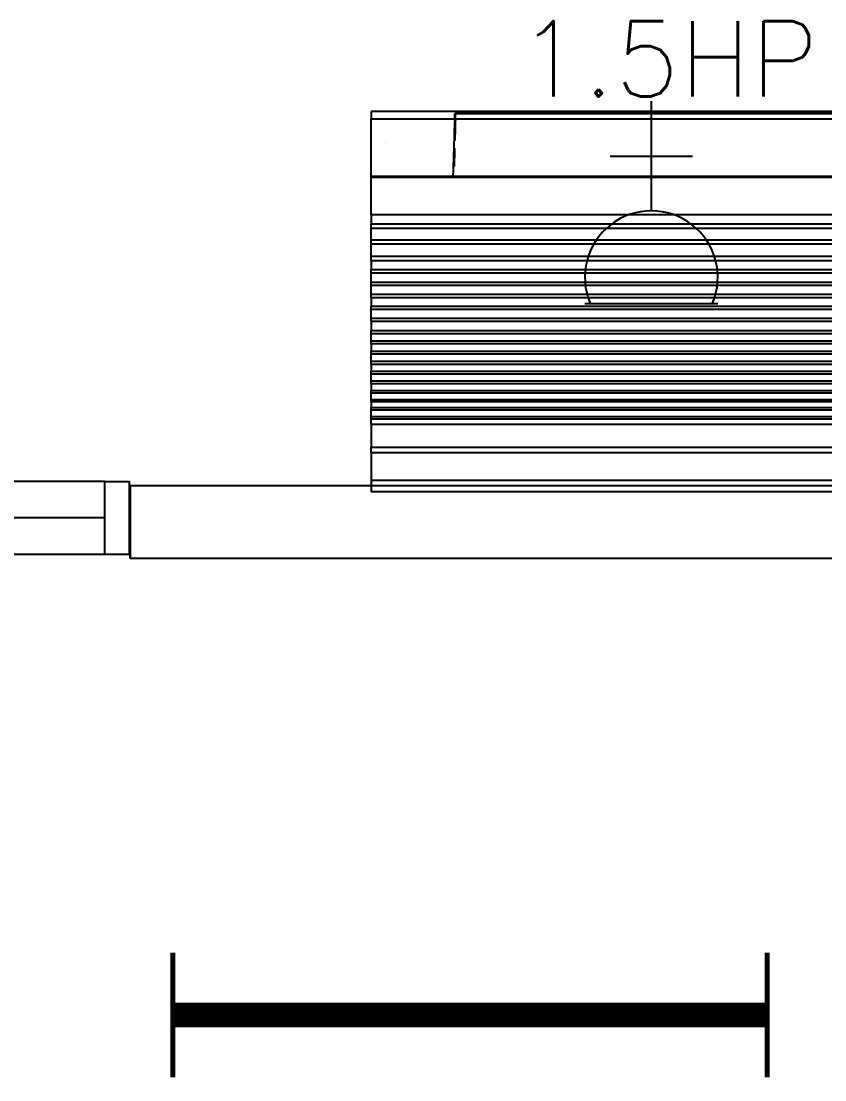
# Model space of a CAD drawing. Header units: inches. Extents: x -106706990 to 300603, y -86718466 to 1728185.
# Drawn here: x 133484 to 135134, y 40415 to 42588 of the extents above; entities that cross this region are included whole.
import ezdxf

# ---------------------------------------------------------------- set-up
doc = ezdxf.new("R2010")
doc.units = ezdxf.units.IN
doc.header["$MEASUREMENT"] = 0
doc.linetypes.add('DASHED2', pattern=[0.375, 0.25, -0.125])
for name, color, linetype in [('A-WALL', 1, 'Continuous'), ('A-WIN', 9, 'Continuous'), ('Edges', 7, 'Continuous'), ('ELECT', 6, 'Continuous'), ('elk_LAMPU', 6, 'Continuous'), ('lamb(new)', 5, 'Continuous'), ('logo', 7, 'Continuous')]:
    doc.layers.add(name, color=color, linetype=linetype)
doc.layers.get('elk_LAMPU').off()
doc.styles.add('ROMANS', font='romans.shx', dxfattribs={"width": 0.75, "height": 200})

# ---------------------------------------------------------------- blocks, each defined once
blk = doc.blocks.new('A$C04C40081')
at = {"layer": 'A-WIN', "color": 8}
for p, q in [((850, 150), (50, 150)), ((850, 75), (50, 75)), ((850, 0), (50, 0))]:
    blk.add_line(p, q, dxfattribs=at)
at = {"layer": 'A-WIN', "color": 8, "linetype": 'Continuous'}
for points in [[(50, 150), (0, 150), (0, 0), (50, 0)], [(850, 150), (900, 150), (900, 0), (850, 0)]]:
    blk.add_lwpolyline(points, close=True, dxfattribs=at)
blk = doc.blocks.new('YBC 136')
at = {"layer": 'lamb(new)'}
for points, const_width in [([(86612635.7, -1195077), (86612635.7, -1195333.2)], 10.2), ([(86613855.7, -1195077), (86613855.7, -1195333.2)], 10.2), ([(86612635.7, -1195205.1), (86613855.7, -1195205.1)], 50.8)]:
    blk.add_lwpolyline(points, dxfattribs=dict(at, const_width=const_width))
blk = doc.blocks.new('*U504')
at = {"layer": 'lamb(new)', "rotation": 90}
blk.add_blockref('YBC 136', (-1195205.1, -86613245.7, -4.3), dxfattribs=at)
blk = doc.blocks.new('*U505')
at = {"layer": 'lamb(new)', "color": 0, "linetype": 'ByBlock', "lineweight": -2, "transparency": 16777216}
blk.add_blockref('*U504', (2000, 2500), dxfattribs=at)
blk = doc.blocks.new('air con')
at = {"layer": 'Edges'}
for p, q in [((71.402, 41.898), (152.402, 41.898)), ((152.402, 41.095), (152.402, 41.898)), ((71.402, 41.095), (152.402, 41.095)), ((152.402, 39.122), (152.402, 41.095)), ((71.402, 39.122), (152.402, 39.122)), ((152.402, 39.122), (152.402, 38.724)), ((152.402, 38.724), (71.402, 38.724)), ((152.402, 37.092), (152.402, 38.724)), ((152.402, 37.092), (71.402, 37.092)), ((152.402, 37.092), (152.402, 36.701)), ((152.402, 36.701), (71.402, 36.701)), ((152.402, 36.542), (71.402, 36.542)), ((152.402, 36.078), (71.402, 36.078)), ((152.402, 36.701), (152.402, 36.542)), ((152.402, 36.542), (152.402, 36.078)), ((152.402, 36.078), (152.402, 35.914)), ((152.402, 35.914), (71.402, 35.914)), ((152.402, 35.493), (71.402, 35.493)), ((152.402, 35.34), (71.402, 35.34)), ((152.402, 35.493), (152.402, 35.914)), ((152.402, 35.493), (152.402, 35.34)), ((152.402, 35.34), (152.402, 34.877)), ((152.402, 34.877), (71.402, 34.877)), ((152.402, 34.709), (71.402, 34.709)), ((152.402, 34.877), (152.402, 34.709)), ((152.402, 34.207), (152.402, 34.709)), ((152.402, 34.207), (71.402, 34.207)), ((152.402, 34.022), (71.402, 34.022)), ((152.402, 34.207), (152.402, 34.022)), ((152.402, 34.022), (152.402, 33.51)), ((152.402, 33.51), (71.402, 33.51)), ((152.402, 33.335), (71.402, 33.335)), ((152.402, 33.51), (152.402, 33.335)), ((152.402, 32.826), (152.402, 33.335)), ((152.402, 32.826), (71.402, 32.826)), ((152.402, 32.625), (71.402, 32.625)), ((152.402, 32.826), (152.402, 32.625)), ((152.402, 32.625), (152.402, 32.098)), ((152.402, 32.098), (71.402, 32.098)), ((152.402, 31.911), (71.402, 31.911)), ((152.402, 32.098), (152.402, 31.911)), ((152.402, 31.378), (152.402, 31.911)), ((152.402, 31.378), (71.402, 31.378)), ((152.402, 31.189), (71.402, 31.189)), ((152.402, 31.378), (152.402, 31.189)), ((152.402, 31.189), (152.402, 30.654)), ((152.402, 30.654), (71.402, 30.654)), ((152.402, 30.439), (71.402, 30.439)), ((152.402, 30.654), (152.402, 30.439)), ((152.402, 29.791), (152.402, 30.439)), ((152.402, 29.791), (71.402, 29.791)), ((152.402, 29.562), (71.402, 29.562)), ((152.402, 29.791), (152.402, 29.562)), ((152.402, 29.562), (152.402, 28.935)), ((152.402, 28.935), (71.402, 28.935)), ((152.402, 28.714), (71.402, 28.714)), ((152.402, 28.935), (152.402, 28.714)), ((152.402, 28.092), (152.402, 28.714)), ((152.402, 28.092), (71.402, 28.092)), ((152.402, 27.871), (71.402, 27.871)), ((152.402, 28.092), (152.402, 27.871)), ((152.402, 27.871), (152.402, 27.226)), ((152.402, 27.226), (71.402, 27.226)), ((152.402, 27.226), (152.402, 27.024)), ((152.402, 27.024), (71.402, 27.024)), ((152.402, 26.349), (71.402, 26.349)), ((152.402, 27.024), (152.402, 26.349)), ((152.402, 26.349), (152.402, 26.117)), ((152.402, 26.117), (71.402, 26.117)), ((152.402, 25.469), (152.402, 26.117)), ((152.402, 25.469), (71.402, 25.469)), ((152.402, 25.162), (71.402, 25.162)), ((152.402, 25.469), (152.402, 25.162)), ((152.402, 25.162), (152.402, 24.304)), ((152.402, 24.304), (71.402, 24.304)), ((152.402, 24.304), (152.402, 24.002)), ((152.402, 24.002), (71.402, 24.002)), ((152.402, 24.002), (152.402, 23.184)), ((152.402, 23.184), (71.402, 23.184)), ((152.402, 22.883), (71.402, 22.883)), ((152.402, 23.184), (152.402, 22.883)), ((152.402, 22.213), (152.402, 22.883)), ((152.402, 22.213), (71.402, 22.213)), ((152.402, 22.213), (152.402, 19.568)), ((152.402, 19.568), (71.402, 19.568)), ((152.402, 19.568), (152.402, 19.493)), ((152.402, 19.493), (71.402, 19.493)), ((146.514, 18.752), (146.516, 18.813)), ((146.575, 18.687), (146.588, 19.085)), ((146.588, 19.085), (146.601, 19.493)), ((152.402, 19.493), (152.402, 15.42)), ((146.484, 17.685), (146.494, 18.035)), ((146.494, 18.035), (146.504, 18.391)), ((146.504, 18.391), (146.514, 18.752)), ((146.55, 17.923), (146.562, 18.299)), ((146.562, 18.299), (146.575, 18.687)), ((146.479, 17.503), (146.484, 17.685)), ((146.527, 17.206), (146.538, 17.558)), ((146.538, 17.558), (146.55, 17.923)), ((146.447, 16.349), (146.456, 16.673)), ((146.456, 16.673), (146.464, 16.956)), ((146.495, 16.239), (146.505, 16.546)), ((146.505, 16.546), (146.516, 16.869)), ((146.516, 16.869), (146.527, 17.206)), ((151.402, 17.184), (151.402, 17.175)), ((146.429, 15.722), (146.438, 16.032)), ((146.438, 16.032), (146.447, 16.349)), ((146.477, 15.675), (146.486, 15.948)), ((146.486, 15.948), (146.495, 16.239)), ((146.421, 15.42), (76.921, 15.42)), ((146.421, 15.051), (76.921, 15.051)), ((146.421, 15.42), (146.429, 15.722)), ((146.468, 15.42), (146.421, 15.42)), ((146.421, 15.42), (146.421, 15.051)), ((146.468, 15.051), (146.421, 15.051)), ((146.421, 15.051), (146.421, 15.012)), ((146.468, 15.42), (146.477, 15.675)), ((152.402, 15.42), (146.468, 15.42)), ((146.468, 15.42), (146.468, 15.051)), ((152.402, 14.898), (152.402, 15.42)), ((71.402, 14.898), (152.402, 14.898)), ((146.421, 15.012), (76.921, 15.012))]:
    blk.add_line(p, q, dxfattribs=at)
blk = doc.blocks.new('SOCKET(in)')
at = {"layer": 'ELECT', "color": 6}
for p, q in [((86605160, -1198079.2), (86605160, -1197854.2)), ((86605075.7, -1197966.7), (86605244.4, -1197966.7)), ((86605023.6, -1198269), (86605296.4, -1198269))]:
    blk.add_line(p, q, dxfattribs=at)
blk.add_arc((86605160, -1198215.6), 136.4, 336.9763, 203.0237, dxfattribs=at)

msp = doc.modelspace()

# ---------------------------------------------------------------- linework, layer by layer
at = {"layer": 'A-WALL', "color": 8}
for p, q in [((133707.8, 41634.7), (135857.8, 41634.7)), ((133707.8, 41484.7), (133707.8, 41634.7)), ((135857.8, 41484.7), (133707.8, 41484.7))]:
    msp.add_line(p, q, dxfattribs=at)
at = {"layer": 'A-WALL', "color": 8, "linetype": 'Continuous', "ltscale": 900}
msp.add_line((133707.8, 41634.7), (133707.8, 41484.7), dxfattribs=at)

# ---------------------------------------------------------------- block references
at = {"xscale": 28.92590521224616, "yscale": 28.92590521224616, "zscale": 28.92590521224616, "rotation": 180}
msp.add_blockref('air con', (138611, 42833.6), dxfattribs=at)
at = {"layer": 'A-WIN', "color": 8}
msp.add_blockref('A$C04C40081', (132805.8, 41493.3), dxfattribs=at)
at = {"layer": 'elk_LAMPU', "color": 0, "linetype": 'DASHED2', "lineweight": 18}
msp.add_blockref('SOCKET(in)', (-86470382.1, 1240277.7), dxfattribs=at)
at = {"layer": 'lamb(new)', "rotation": 90}
msp.add_blockref('*U505', (136905.5, 38548.3, 4.3), dxfattribs=at)

# ---------------------------------------------------------------- texts
at = {"layer": 'logo', "color": 7, "style": 'ROMANS'}
msp.add_text('1.5HP', height=154.93, dxfattribs=at).set_placement((134503.7, 42432.9))

doc.saveas('drawing.dxf')
